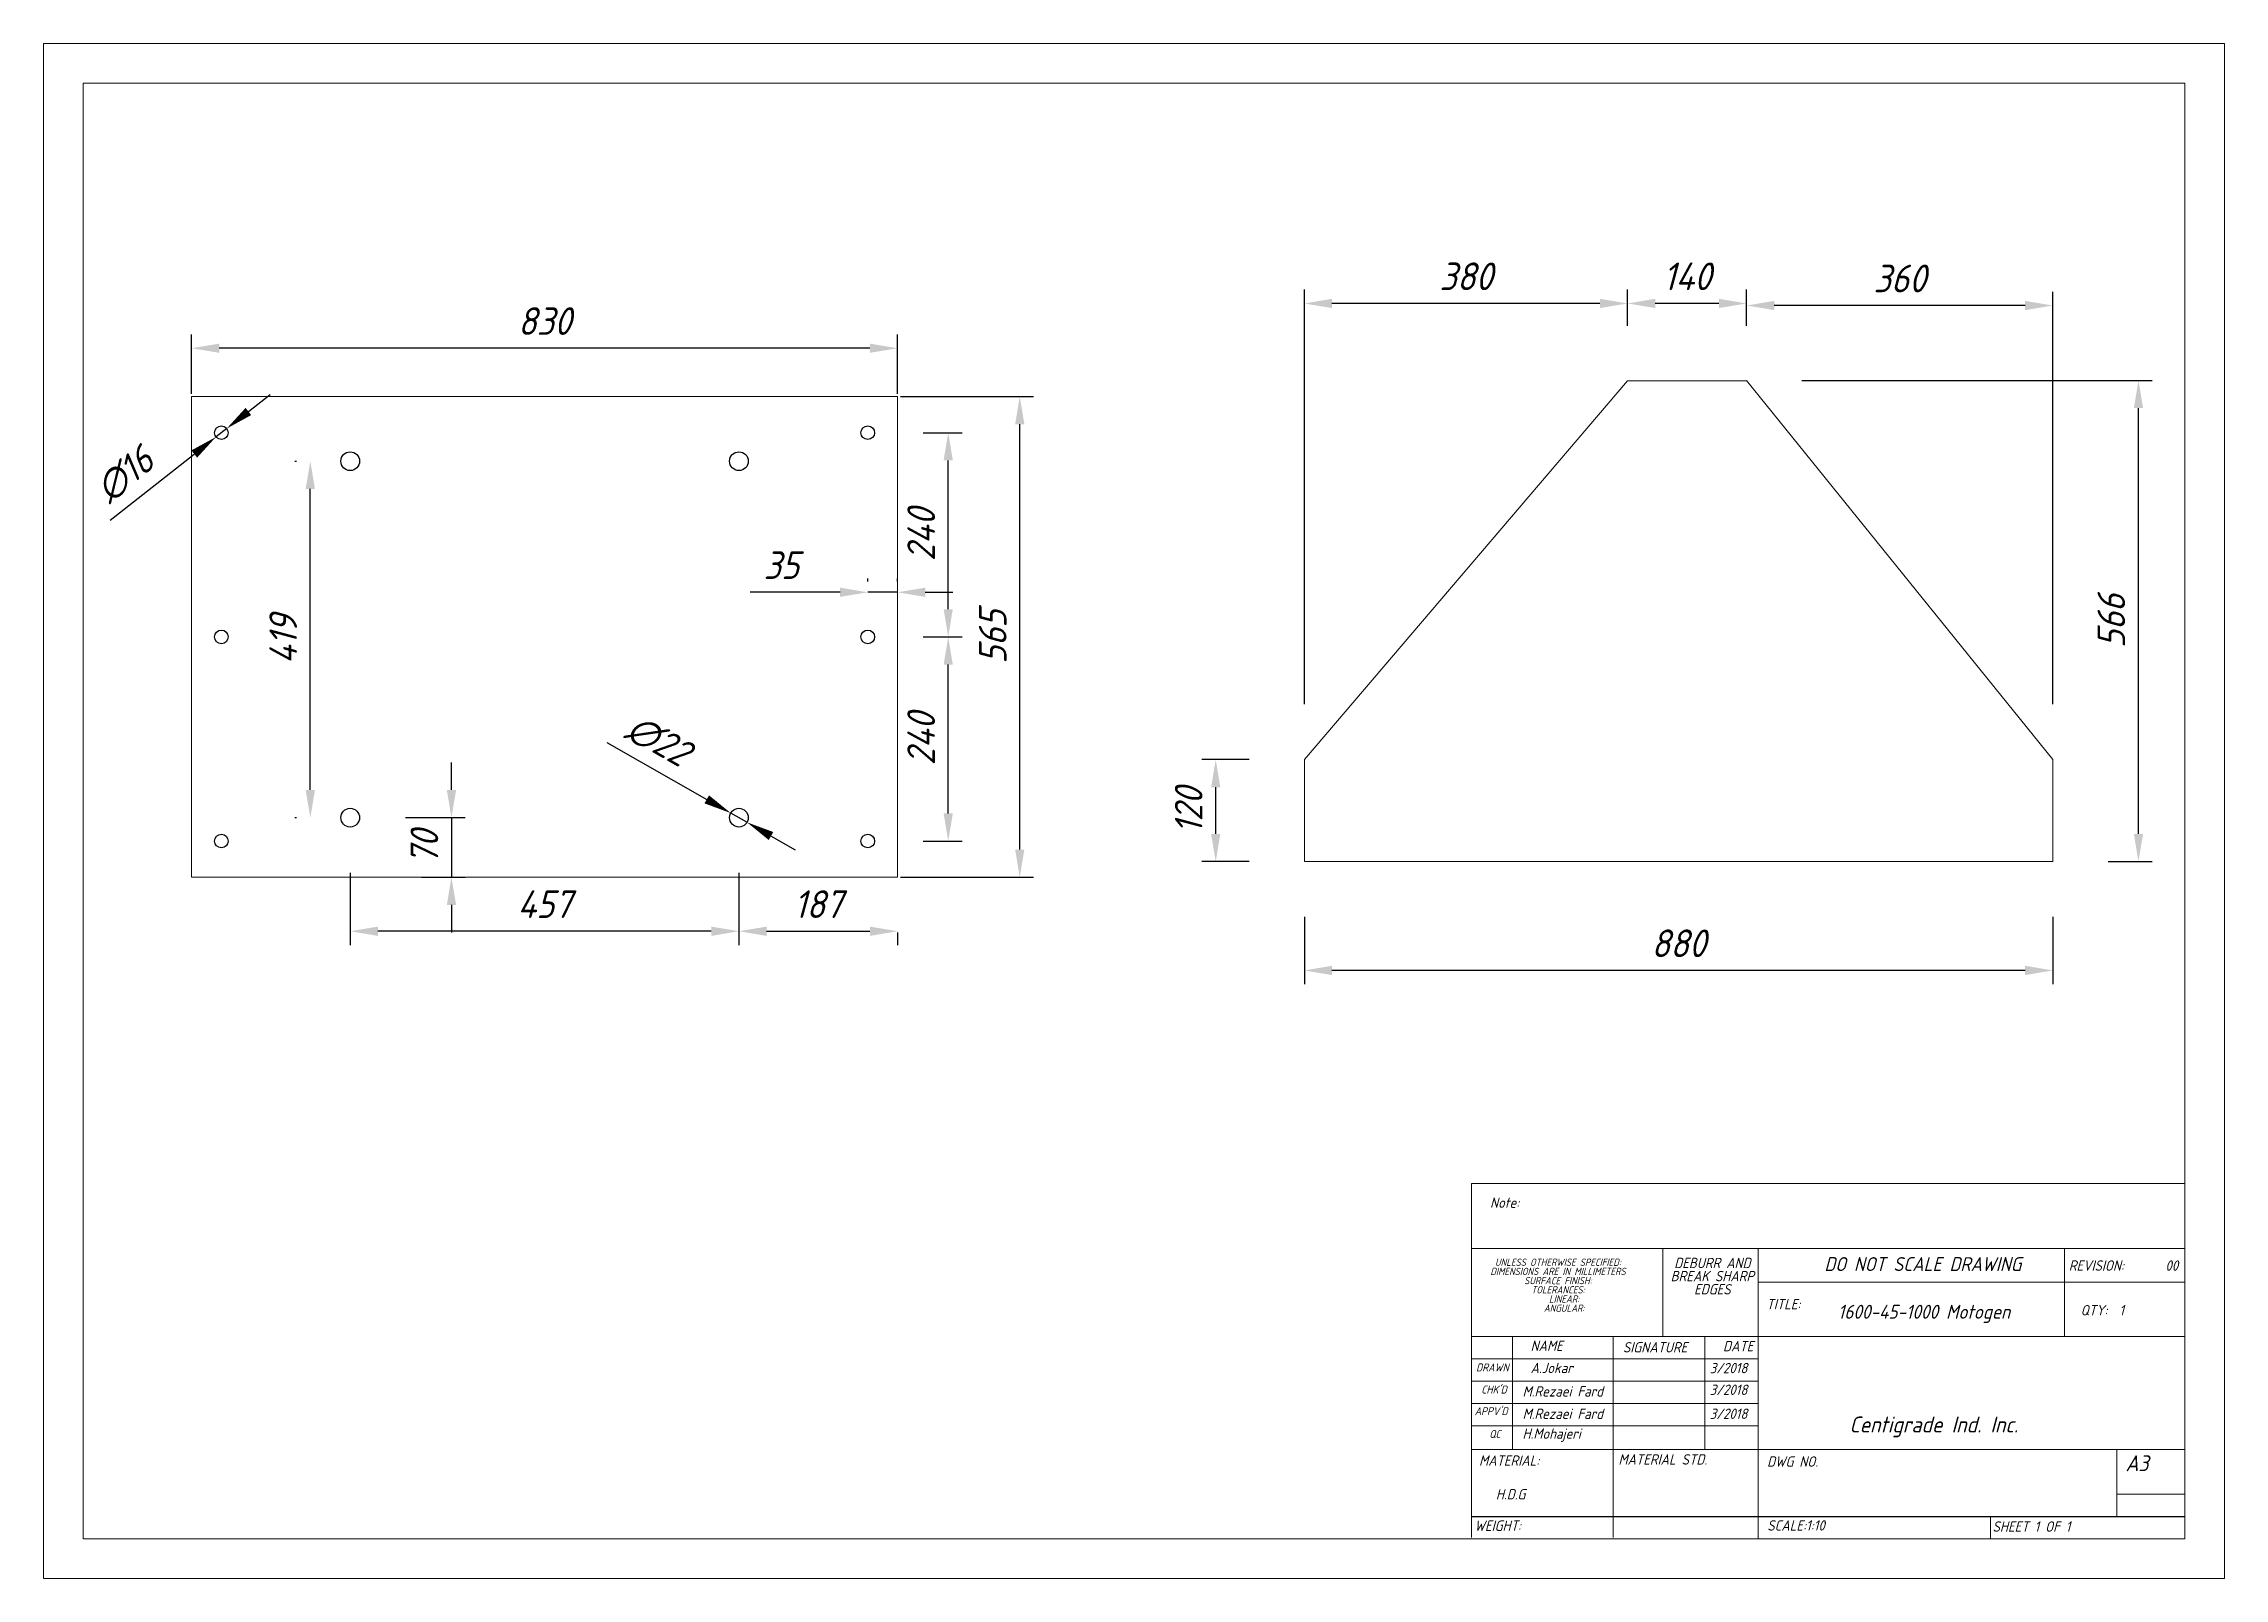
# Model space of a CAD drawing. Header units: millimetres. Extents: x 7772 to 10336, y 717 to 2521.
import ezdxf

# ---------------------------------------------------------------- set-up
doc = ezdxf.new("R2010")
doc.units = ezdxf.units.MM
doc.linetypes.add('SLD-Solid', pattern=[0])
doc.styles.add('GENISO', font='geniso.shx', dxfattribs={"oblique": 15})
doc.dimstyles.new('Scale', dxfattribs={"dimscale": 13, "dimtxt": 2.5, "dimasz": 2.5, "dimexe": 1.25, "dimexo": 5, "dimgap": 1.2, "dimtad": 1, "dimdec": 0, "dimtxsty": 'GENISO', "dimcen": 2.5, "dimclrd": 1, "dimclre": 1, "dimclrt": 7, "dimadec": 0, "dimazin": 0, "dimtfac": 1, "dimtdec": 0, "dimtmove": 0, "dimatfit": 3, "dimfxl": 1, "dimlwd": -1, "dimlwe": -1, "dimarcsym": 0})

# ---------------------------------------------------------------- blocks, each defined once
blk = doc.blocks.new('*D7')
at = {"color": 1, "transparency": 16777216}
for p, q in [((7945.8, 2109.5), (7945.8, 2179.3)), ((8743.3, 2163), (7978.3, 2163)), ((8775.8, 2109.5), (8775.8, 2179.3))]:
    blk.add_line(p, q, dxfattribs=at)
for points in [[(7978.3, 2168.4), (7978.3, 2157.6), (7945.8, 2163)], [(8743.3, 2168.4), (8743.3, 2157.6), (8775.8, 2163)]]:
    blk.add_solid(points, dxfattribs=at)
at = {"layer": 'Defpoints', "color": 0, "transparency": 16777216}
for p in [(7945.8, 2163), (7945.8, 2044.5), (8775.8, 2044.5)]:
    blk.add_point(p, dxfattribs=at)
at = {"color": 7, "transparency": 16777216, "insert": (8360.8, 2194.9), "char_height": 32.5, "attachment_point": 5, "style": 'GENISO'}
blk.add_mtext('830', dxfattribs=at)
blk = doc.blocks.new('*D8')
at = {"color": 1, "transparency": 16777216}
for p, q in [((8779.4, 2106.2), (8935.8, 2106.2)), ((8919.5, 1573.7), (8919.5, 2073.7)), ((8779.4, 1541.2), (8935.8, 1541.2))]:
    blk.add_line(p, q, dxfattribs=at)
for points in [[(8914.1, 2073.7), (8924.9, 2073.7), (8919.5, 2106.2)], [(8914.1, 1573.7), (8924.9, 1573.7), (8919.5, 1541.2)]]:
    blk.add_solid(points, dxfattribs=at)
at = {"layer": 'Defpoints', "color": 0, "transparency": 16777216}
for p in [(8714.4, 2106.2), (8919.5, 2106.2), (8714.4, 1541.2)]:
    blk.add_point(p, dxfattribs=at)
at = {"color": 7, "transparency": 16777216, "insert": (8887.7, 1823.7), "char_height": 32.5, "attachment_point": 5, "rotation": 90, "style": 'GENISO'}
blk.add_mtext('565', dxfattribs=at)
blk = doc.blocks.new('*D9')
at = {"color": 1, "transparency": 16777216}
for p, q in [((8132.3, 1546.2), (8132.3, 1461.4)), ((8589.3, 1546.2), (8589.3, 1461.4)), ((8556.8, 1477.7), (8164.8, 1477.7))]:
    blk.add_line(p, q, dxfattribs=at)
for points in [[(8164.8, 1483.1), (8164.8, 1472.2), (8132.3, 1477.7)], [(8556.8, 1483.1), (8556.8, 1472.2), (8589.3, 1477.7)]]:
    blk.add_solid(points, dxfattribs=at)
at = {"layer": 'Defpoints', "color": 0, "transparency": 16777216}
for p in [(8132.3, 1611.2), (8589.3, 1611.2), (8132.3, 1477.7)]:
    blk.add_point(p, dxfattribs=at)
at = {"color": 7, "transparency": 16777216, "insert": (8360.8, 1509.5), "char_height": 32.5, "attachment_point": 5, "style": 'GENISO'}
blk.add_mtext('457', dxfattribs=at)
blk = doc.blocks.new('*D10')
at = {"color": 1, "transparency": 16777216}
for p, q in [((8067.3, 2030.2), (8069.1, 2030.2)), ((8085.4, 1643.7), (8085.4, 1997.7)), ((8067.3, 1611.2), (8069.1, 1611.2))]:
    blk.add_line(p, q, dxfattribs=at)
for points in [[(8079.9, 1997.7), (8090.8, 1997.7), (8085.4, 2030.2)], [(8079.9, 1643.7), (8090.8, 1643.7), (8085.4, 1611.2)]]:
    blk.add_solid(points, dxfattribs=at)
at = {"layer": 'Defpoints', "color": 0, "transparency": 16777216}
for p in [(8085.4, 2030.2), (8132.3, 2030.2), (8132.3, 1611.2)]:
    blk.add_point(p, dxfattribs=at)
at = {"color": 7, "transparency": 16777216, "insert": (8053.5, 1820.7), "char_height": 32.5, "attachment_point": 5, "rotation": 90, "style": 'GENISO'}
blk.add_mtext('419', dxfattribs=at)
blk = doc.blocks.new('*D11')
at = {"color": 1, "transparency": 16777216}
for p, q in [((8251.3, 1643.7), (8251.3, 1676.2)), ((8197.3, 1611.2), (8267.6, 1611.2)), ((8251.3, 1611.2), (8251.3, 1541.2)), ((8216.1, 1541.2), (8267.6, 1541.2)), ((8251.3, 1508.7), (8251.3, 1476.2))]:
    blk.add_line(p, q, dxfattribs=at)
for points in [[(8245.9, 1643.7), (8256.8, 1643.7), (8251.3, 1611.2)], [(8245.9, 1508.7), (8256.8, 1508.7), (8251.3, 1541.2)]]:
    blk.add_solid(points, dxfattribs=at)
at = {"layer": 'Defpoints', "color": 0, "transparency": 16777216}
for p in [(8132.3, 1611.2), (8151.1, 1541.2), (8251.3, 1541.2)]:
    blk.add_point(p, dxfattribs=at)
at = {"color": 7, "transparency": 16777216, "insert": (8219.5, 1576.2), "char_height": 32.5, "attachment_point": 5, "rotation": 90, "style": 'GENISO'}
blk.add_mtext('70', dxfattribs=at)
blk = doc.blocks.new('*D12')
at = {"color": 1, "transparency": 16777216}
for p, q in [((8434.2, 1699.6), (8551.5, 1632.7)), ((8598.8, 1605.7), (8579.7, 1616.6)), ((8627.1, 1589.6), (8655.3, 1573.5))]:
    blk.add_line(p, q, dxfattribs=at)
for points in [[(8554.2, 1637.4), (8548.8, 1628), (8579.7, 1616.6)], [(8629.7, 1594.3), (8624.4, 1584.9), (8598.8, 1605.7)]]:
    blk.add_solid(points, dxfattribs=at)
at = {"layer": 'Defpoints', "color": 0, "transparency": 16777216}
for p in [(8579.7, 1616.6), (8598.8, 1605.7)]:
    blk.add_point(p, dxfattribs=at)
at = {"color": 7, "transparency": 16777216, "insert": (8494.5, 1701.8), "char_height": 32.5, "attachment_point": 5, "rotation": 330.3056, "style": 'GENISO'}
blk.add_mtext('∅22', dxfattribs=at)
blk = doc.blocks.new('*D13')
at = {"color": 1, "transparency": 16777216}
for p, q in [((8589.3, 1546.2), (8589.3, 1461.4)), ((8621.8, 1477.7), (8743.3, 1477.7)), ((8775.8, 1476.2), (8775.8, 1461.4))]:
    blk.add_line(p, q, dxfattribs=at)
for points in [[(8621.8, 1483.1), (8621.8, 1472.2), (8589.3, 1477.7)], [(8743.3, 1483.1), (8743.3, 1472.2), (8775.8, 1477.7)]]:
    blk.add_solid(points, dxfattribs=at)
at = {"layer": 'Defpoints', "color": 0, "transparency": 16777216}
for p in [(8589.3, 1611.2), (8775.8, 1541.2), (8775.8, 1477.7)]:
    blk.add_point(p, dxfattribs=at)
at = {"color": 7, "transparency": 16777216, "insert": (8682.5, 1509.5), "char_height": 32.5, "attachment_point": 5, "style": 'GENISO'}
blk.add_mtext('187', dxfattribs=at)
blk = doc.blocks.new('*D14')
at = {"color": 1, "transparency": 16777216}
for p, q in [((8805.8, 1823.7), (8851.7, 1823.7)), ((8835.4, 1616.2), (8835.4, 1791.2)), ((8805.8, 1583.7), (8851.7, 1583.7))]:
    blk.add_line(p, q, dxfattribs=at)
for points in [[(8830, 1791.2), (8840.8, 1791.2), (8835.4, 1823.7)], [(8830, 1616.2), (8840.8, 1616.2), (8835.4, 1583.7)]]:
    blk.add_solid(points, dxfattribs=at)
at = {"layer": 'Defpoints', "color": 0, "transparency": 16777216}
for p in [(8740.8, 1823.7), (8835.4, 1823.7), (8740.8, 1583.7)]:
    blk.add_point(p, dxfattribs=at)
at = {"color": 7, "transparency": 16777216, "insert": (8803.6, 1703.7), "char_height": 32.5, "attachment_point": 5, "rotation": 90, "style": 'GENISO'}
blk.add_mtext('240', dxfattribs=at)
blk = doc.blocks.new('*D15')
at = {"color": 1, "transparency": 16777216}
for p, q in [((8805.8, 2063.7), (8851.7, 2063.7)), ((8835.4, 1856.2), (8835.4, 2031.2)), ((8805.8, 1823.7), (8851.7, 1823.7))]:
    blk.add_line(p, q, dxfattribs=at)
for points in [[(8830, 2031.2), (8840.8, 2031.2), (8835.4, 2063.7)], [(8830, 1856.2), (8840.8, 1856.2), (8835.4, 1823.7)]]:
    blk.add_solid(points, dxfattribs=at)
at = {"layer": 'Defpoints', "color": 0, "transparency": 16777216}
for p in [(8740.8, 2063.7), (8835.4, 2063.7), (8740.8, 1823.7)]:
    blk.add_point(p, dxfattribs=at)
at = {"color": 7, "transparency": 16777216, "insert": (8803.6, 1943.7), "char_height": 32.5, "attachment_point": 5, "rotation": 90, "style": 'GENISO'}
blk.add_mtext('240', dxfattribs=at)
blk = doc.blocks.new('*D16')
at = {"color": 1, "transparency": 16777216}
for p, q in [((8708.3, 1876.1), (8602.6, 1876.1)), ((8740.8, 1888.7), (8740.8, 1892.4)), ((8775.8, 1876.1), (8740.8, 1876.1)), ((8775.8, 1888.7), (8775.8, 1892.4)), ((8808.3, 1876.1), (8840.8, 1876.1))]:
    blk.add_line(p, q, dxfattribs=at)
for points in [[(8708.3, 1881.5), (8708.3, 1870.7), (8740.8, 1876.1)], [(8808.3, 1881.5), (8808.3, 1870.7), (8775.8, 1876.1)]]:
    blk.add_solid(points, dxfattribs=at)
at = {"layer": 'Defpoints', "color": 0, "transparency": 16777216}
for p in [(8775.8, 1876.1), (8740.8, 1823.7), (8775.8, 1823.7)]:
    blk.add_point(p, dxfattribs=at)
at = {"color": 7, "transparency": 16777216, "insert": (8639.2, 1908), "char_height": 32.5, "attachment_point": 5, "style": 'GENISO'}
blk.add_mtext('35', dxfattribs=at)
blk = doc.blocks.new('*D17')
at = {"color": 1, "transparency": 16777216}
for p, q in [((8012.6, 2088.7), (8038.1, 2108.8)), ((7987.1, 2068.6), (7974.5, 2058.7)), ((7850.2, 1961), (7948.9, 2038.6))]:
    blk.add_line(p, q, dxfattribs=at)
for points in [[(8009.3, 2092.9), (8015.9, 2084.4), (7987.1, 2068.6)], [(7945.6, 2042.9), (7952.3, 2034.4), (7974.5, 2058.7)]]:
    blk.add_solid(points, dxfattribs=at)
at = {"layer": 'Defpoints', "color": 0, "transparency": 16777216}
for p in [(7974.5, 2058.7), (7987.1, 2068.6)]:
    blk.add_point(p, dxfattribs=at)
at = {"color": 7, "transparency": 16777216, "insert": (7867.1, 2014.8), "char_height": 32.5, "attachment_point": 5, "rotation": 38.1836, "style": 'GENISO'}
blk.add_mtext('∅16', dxfattribs=at)
blk = doc.blocks.new('*D18')
at = {"color": 1, "transparency": 16777216}
for p, q in [((9254.1, 1494.5), (9254.1, 1415.4)), ((10134.1, 1494.5), (10134.1, 1415.4)), ((10101.6, 1431.6), (9286.6, 1431.6))]:
    blk.add_line(p, q, dxfattribs=at)
for points in [[(9286.6, 1437.1), (9286.6, 1426.2), (9254.1, 1431.6)], [(10101.6, 1437.1), (10101.6, 1426.2), (10134.1, 1431.6)]]:
    blk.add_solid(points, dxfattribs=at)
at = {"layer": 'Defpoints', "color": 0, "transparency": 16777216}
for p in [(9254.1, 1559.5), (10134.1, 1559.5), (9254.1, 1431.6)]:
    blk.add_point(p, dxfattribs=at)
at = {"color": 7, "transparency": 16777216, "insert": (9694.1, 1463.5), "char_height": 32.5, "attachment_point": 5, "style": 'GENISO'}
blk.add_mtext('880', dxfattribs=at)
blk = doc.blocks.new('*D19')
at = {"color": 1, "transparency": 16777216}
for p, q in [((9189.1, 1679.5), (9133.7, 1679.5)), ((9149.9, 1592), (9149.9, 1647)), ((9189.1, 1559.5), (9133.7, 1559.5))]:
    blk.add_line(p, q, dxfattribs=at)
for points in [[(9144.5, 1647), (9155.3, 1647), (9149.9, 1679.5)], [(9144.5, 1592), (9155.3, 1592), (9149.9, 1559.5)]]:
    blk.add_solid(points, dxfattribs=at)
at = {"layer": 'Defpoints', "color": 0, "transparency": 16777216}
for p in [(9149.9, 1679.5), (9254.1, 1679.5), (9254.1, 1559.5)]:
    blk.add_point(p, dxfattribs=at)
at = {"color": 7, "transparency": 16777216, "insert": (9118.1, 1619.5), "char_height": 32.5, "attachment_point": 5, "rotation": 90, "style": 'GENISO'}
blk.add_mtext('120', dxfattribs=at)
blk = doc.blocks.new('*D20')
at = {"color": 1, "transparency": 16777216}
for p, q in [((9839.1, 2125.1), (10251, 2125.1)), ((10234.8, 1592), (10234.8, 2092.6)), ((10199.1, 1559.5), (10251, 1559.5))]:
    blk.add_line(p, q, dxfattribs=at)
for points in [[(10229.4, 2092.6), (10240.2, 2092.6), (10234.8, 2125.1)], [(10229.4, 1592), (10240.2, 1592), (10234.8, 1559.5)]]:
    blk.add_solid(points, dxfattribs=at)
at = {"layer": 'Defpoints', "color": 0, "transparency": 16777216}
for p in [(9774.1, 2125.1), (10234.8, 2125.1), (10134.1, 1559.5)]:
    blk.add_point(p, dxfattribs=at)
at = {"color": 7, "transparency": 16777216, "insert": (10202.9, 1842.3), "char_height": 32.5, "attachment_point": 5, "rotation": 90, "style": 'GENISO'}
blk.add_mtext('566', dxfattribs=at)
blk = doc.blocks.new('*D21')
at = {"color": 1, "transparency": 16777216}
for p, q in [((9634.1, 2189.5), (9634.1, 2231.9)), ((9774.1, 2190.1), (9774.1, 2231.9)), ((9741.6, 2215.6), (9666.6, 2215.6))]:
    blk.add_line(p, q, dxfattribs=at)
for points in [[(9666.6, 2221.1), (9666.6, 2210.2), (9634.1, 2215.6)], [(9741.6, 2221.1), (9741.6, 2210.2), (9774.1, 2215.6)]]:
    blk.add_solid(points, dxfattribs=at)
at = {"layer": 'Defpoints', "color": 0, "transparency": 16777216}
for p in [(9634.1, 2215.6), (9634.1, 2124.5), (9774.1, 2125.1)]:
    blk.add_point(p, dxfattribs=at)
at = {"color": 7, "transparency": 16777216, "insert": (9704.1, 2247.5), "char_height": 32.5, "attachment_point": 5, "style": 'GENISO'}
blk.add_mtext('140', dxfattribs=at)
blk = doc.blocks.new('*D22')
at = {"color": 1, "transparency": 16777216}
for p, q in [((9774.1, 2189.5), (9774.1, 2229.4)), ((10101.6, 2213.2), (9806.6, 2213.2)), ((10134.1, 1744.5), (10134.1, 2229.4))]:
    blk.add_line(p, q, dxfattribs=at)
for points in [[(9806.6, 2218.6), (9806.6, 2207.8), (9774.1, 2213.2)], [(10101.6, 2218.6), (10101.6, 2207.8), (10134.1, 2213.2)]]:
    blk.add_solid(points, dxfattribs=at)
at = {"layer": 'Defpoints', "color": 0, "transparency": 16777216}
for p in [(9774.1, 2213.2), (9774.1, 2124.5), (10134.1, 1679.5)]:
    blk.add_point(p, dxfattribs=at)
at = {"color": 7, "transparency": 16777216, "insert": (9954.1, 2245), "char_height": 32.5, "attachment_point": 5, "style": 'GENISO'}
blk.add_mtext('360', dxfattribs=at)
blk = doc.blocks.new('*D23')
at = {"color": 1, "transparency": 16777216}
for p, q in [((9254.1, 1744.5), (9254.1, 2231.9)), ((9634.1, 2189.5), (9634.1, 2231.9)), ((9601.6, 2215.6), (9286.6, 2215.6))]:
    blk.add_line(p, q, dxfattribs=at)
for points in [[(9286.6, 2221.1), (9286.6, 2210.2), (9254.1, 2215.6)], [(9601.6, 2221.1), (9601.6, 2210.2), (9634.1, 2215.6)]]:
    blk.add_solid(points, dxfattribs=at)
at = {"layer": 'Defpoints', "color": 0, "transparency": 16777216}
for p in [(9254.1, 2215.6), (9634.1, 2124.5), (9254.1, 1679.5)]:
    blk.add_point(p, dxfattribs=at)
at = {"color": 7, "transparency": 16777216, "insert": (9444.1, 2247.5), "char_height": 32.5, "attachment_point": 5, "style": 'GENISO'}
blk.add_mtext('380', dxfattribs=at)

msp = doc.modelspace()

# ---------------------------------------------------------------- linework, layer by layer
at = {"color": 0, "linetype": 'ByBlock', "lineweight": 0}
for p, q in [((7945.8, 2106.2), (8775.8, 2106.2)), ((7945.8, 1541.2), (7945.8, 2106.2)), ((8775.8, 2106.2), (8775.8, 1541.2)), ((9254.1, 1679.5), (9634.1, 2124.5)), ((9704.1, 2124.5), (9634.1, 2124.5)), ((9704.1, 2124.5), (9774.1, 2124.5)), ((10134.1, 1679.5), (9774.1, 2125.1)), ((9254.1, 1559.5), (9254.1, 1679.5)), ((10134.1, 1559.5), (10134.1, 1679.5)), ((8775.8, 1541.2), (7945.8, 1541.2)), ((9254.1, 1559.5), (10134.1, 1559.5))]:
    msp.add_line(p, q, dxfattribs=at)
at = {"color": 7, "linetype": 'SLD-Solid', "lineweight": 0}
for p, q in [((9450.5, 1181), (10289.5, 1181)), ((9450.5, 1181), (9450.5, 1104.7)), ((9450.5, 1104.7), (10289.5, 1104.7)), ((9450.5, 1104.7), (9450.5, 764.9)), ((9675.4, 1104.7), (9675.4, 1001.2)), ((9787.8, 1104.7), (9787.8, 763.3)), ((10147.9, 1001.2), (10147.9, 1104.7)), ((10289.5, 1065.3), (9787.8, 1065.3)), ((10289.5, 1001.2), (9450.5, 1001.2)), ((9498.7, 1001.2), (9498.7, 868.3)), ((9617.2, 1001.2), (9617.2, 764.9)), ((9724.8, 1001.2), (9724.8, 868.3)), ((9787.8, 764.9), (9787.8, 1001.2)), ((9787.8, 974.9), (9450.5, 974.9)), ((9787.8, 948.7), (9450.5, 948.7)), ((9787.8, 922.4), (9450.5, 922.4)), ((9787.8, 896.1), (9450.5, 896.1)), ((9514.7, 868.3), (9450.5, 868.3)), ((9514.7, 868.3), (10289.5, 868.3)), ((10209.2, 789.6), (10209.2, 868.3)), ((10289.5, 815.8), (10209.2, 815.8)), ((10060.9, 763.3), (10060.9, 789.6))]:
    msp.add_line(p, q, dxfattribs=at)
msp.add_line((9450.5, 789.6), (10289.5, 789.6))
for points in [[(7771.8, 2521.1), (10335.8, 2521.1), (10335.8, 717), (7771.8, 717)], [(7818.2, 2474.7), (10289.5, 2474.7), (10289.5, 763.3), (7818.2, 763.3)]]:
    msp.add_lwpolyline(points, close=True, dxfattribs=at)
for centre, radius in [((7980.8, 2063.7), 8), ((8740.8, 2063.7), 8), ((8132.3, 2030.2), 11), ((8589.3, 2030.2), 11), ((7980.8, 1823.7), 8), ((8740.8, 1823.7), 8), ((8132.3, 1611.2), 11), ((8589.3, 1611.2), 11), ((7980.8, 1583.7), 8), ((8740.8, 1583.7), 8)]:
    msp.add_circle(centre, radius)

# ---------------------------------------------------------------- texts
at = {"attachment_point": 5, "style": 'GENISO'}
for s, insert, char_height in [('Note:', (9489.6, 1158.6), 12.18), ('DIMENSIONS ARE IN MILLIMETERS', (9552.3, 1077.8), 8.527), ('UNLESS OTHERWISE SPECIFIED:', (9552.3, 1088.6), 8.527), ('BREAK SHARP', (9733.8, 1072.3), 12.181), ('DEBURR AND', (9733.8, 1087.7), 12.18), ('DO NOT SCALE DRAWING', (9981.3, 1086.4), 16.398), ('REVISION:       00', (10217.2, 1084.7), 12.181), ('SURFACE FINISH:', (9552.3, 1067), 8.527), ('TOLERANCES:', (9552.3, 1056.2), 8.527), ('EDGES', (9733.8, 1056.8), 12.18), ('ANGULAR:', (9559.6, 1034.6), 8.53), ('LINEAR:', (9559.6, 1045.4), 8.53), ('TITLE:', (9817.4, 1039.4), 12.18), ('1600-45-1000 Motogen', (9982.7, 1027.9), 16.398), ('QTY:  1', (10192.3, 1032.2), 12.18), ('NAME', (9539, 990.4), 12.18), ('SIGNATURE', (9666.5, 988.6), 12.18), ('DATE', (9764.2, 990), 12.18), ('DRAWN', (9475.2, 964.9), 9.37), ('A.Jokar', (9544.9, 964.3), 12.18), ('3/2018', (9752.9, 964.2), 12.18), ("CHK'D", (9477.1, 938.9), 9.37), ('M.Rezaei Fard', (9558, 936.8), 12.181), ('3/2018', (9752.9, 938.7), 12.18), ("APPV'D", (9473.7, 913.5), 9.37), ('M.Rezaei Fard', (9558, 910.5), 12.181), ('3/2018', (9752.9, 910.5), 12.18), ('Centigrade Ind. Inc.', (9994.1, 895), 18.741), ('QC', (9478.2, 886.7), 9.37), ('H.Mohajeri', (9544.9, 885.3), 12.18), ('MATERIAL:', (9494.9, 855.4), 12.18), ('MATERIAL STD.', (9675.5, 856.8), 12.181), ('DWG NO.', (9828.1, 854.3), 12.18), ('A3', (10233.1, 852.3), 18.74), ('H.D.G', (9496.6, 815.8), 12.18), ('WEIGHT:', (9481.5, 778.9), 12.18), ('SCALE:1:10', (9832.2, 779.2), 12.18), ('SHEET 1 OF 1', (10109, 777.9), 12.181)]:
    msp.add_mtext(s, dxfattribs=dict(at, insert=insert, char_height=char_height))

# ---------------------------------------------------------------- dimensions: what is measured, and where the dimension line sits
for base, p1, p2, picture, middle in [((9254.1, 2215.6), (9634.1, 2124.5), (9254.1, 1679.5), '*D23', (9444.1, 2247.5)), ((9634.1, 2215.6), (9774.1, 2125.1), (9634.1, 2124.5), '*D21', (9704.1, 2247.5)), ((9774.1, 2213.2), (10134.1, 1679.5), (9774.1, 2124.5), '*D22', (9954.1, 2245)), ((7945.8, 2163), (8775.8, 2044.5), (7945.8, 2044.5), '*D7', (8360.8, 2194.9)), ((8132.3, 1477.7), (8589.3, 1611.2), (8132.3, 1611.2), '*D9', (8360.8, 1509.5)), ((8775.7652813, 1477.6515356), (8589.2652813, 1611.1508778), (8775.7652813, 1541.1508778), '*D13', (8682.5152813, 1509.5015356)), ((9254.1, 1431.6), (10134.1, 1559.5), (9254.1, 1559.5), '*D18', (9694.1, 1463.5))]:
    dim = msp.add_linear_dim(base=base, p1=p1, p2=p2, dimstyle='Scale')
    dim.commit()
    dim.dimension.update_dxf_attribs({"geometry": picture, "text_midpoint": middle})
for p1, p2, picture, middle in [((7987.1, 2068.6), (7974.5, 2058.7), '*D17', (7867.1, 2014.8)), ((8598.8, 1605.7), (8579.7, 1616.6), '*D12', (8494.5, 1701.8))]:
    dim = msp.add_diameter_dim_2p(p1=p1, p2=p2, dimstyle='Scale')
    dim.commit()
    dim.dimension.update_dxf_attribs({"geometry": picture, "text_midpoint": middle})
dim = msp.add_linear_dim(base=(8919.5, 2106.2), p1=(8714.4, 1541.2), p2=(8714.4, 2106.2), angle=90, dimstyle='Scale')
dim.commit()
dim.dimension.update_dxf_attribs({"geometry": '*D8', "text_midpoint": (8919.5, 1823.7), "dimtype": 160})
for base, p1, p2, picture, middle in [((10234.8, 2125.1), (10134.1, 1559.5), (9774.1, 2125.1), '*D20', (10202.9, 1842.3)), ((8835.4, 2063.7), (8740.8, 1823.7), (8740.8, 2063.7), '*D15', (8803.6, 1943.7)), ((8085.4, 2030.2), (8132.3, 1611.2), (8132.3, 2030.2), '*D10', (8053.5, 1820.7)), ((8835.4, 1823.7), (8740.8, 1583.7), (8740.8, 1823.7), '*D14', (8803.6, 1703.7)), ((8251.3, 1541.2), (8132.3, 1611.2), (8151.1, 1541.2), '*D11', (8219.5, 1576.2)), ((9149.9, 1679.5), (9254.1, 1559.5), (9254.1, 1679.5), '*D19', (9118.1, 1619.5))]:
    dim = msp.add_linear_dim(base=base, p1=p1, p2=p2, angle=90, dimstyle='Scale')
    dim.commit()
    dim.dimension.update_dxf_attribs({"geometry": picture, "text_midpoint": middle})
dim = msp.add_linear_dim(base=(8775.8, 1876.1), p1=(8740.8, 1823.7), p2=(8775.8, 1823.7), dimstyle='Scale')
dim.commit()
dim.dimension.update_dxf_attribs({"geometry": '*D16', "text_midpoint": (8639.2, 1876.1), "dimtype": 160})

doc.saveas('drawing.dxf')
